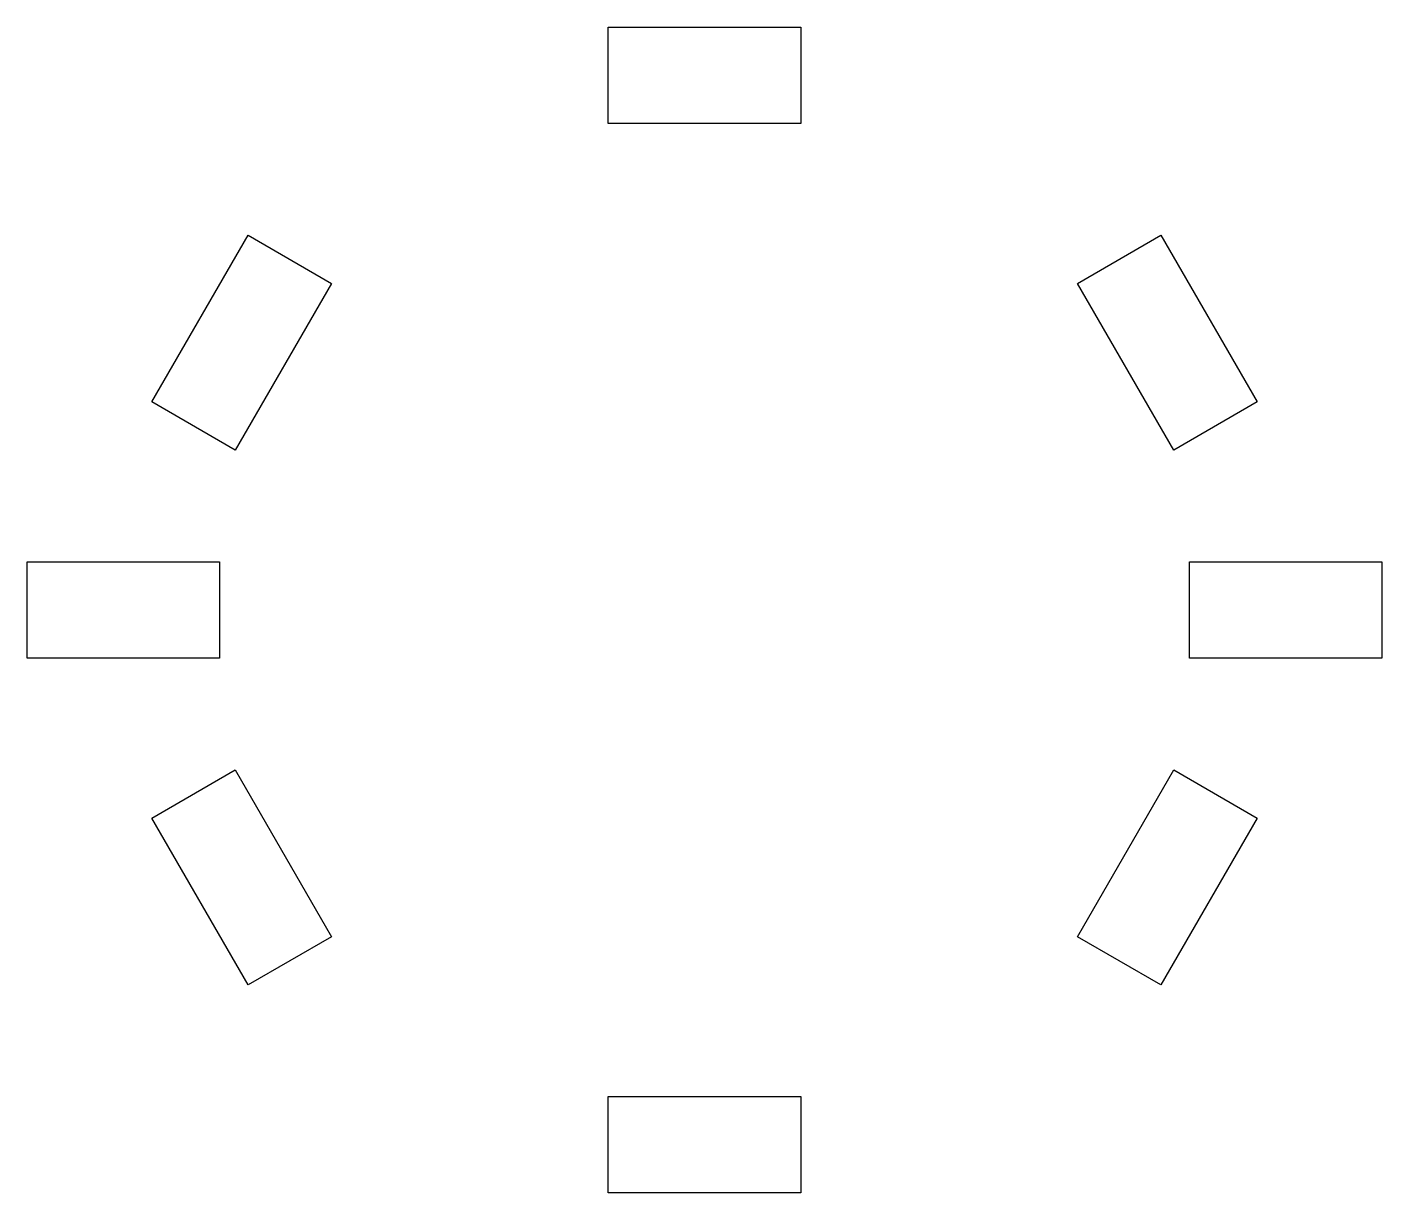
# Model space of a CAD drawing. Extents: x 1.7 to 22.8, y -20 to -1.8.
import ezdxf

# ---------------------------------------------------------------- set-up
doc = ezdxf.new("R2010")
doc.units = 0
doc.layers.add('LAYER_1', color=7, linetype='CONTINUOUS')

# ---------------------------------------------------------------- blocks, each defined once
blk = doc.blocks.new('BLOCK_2')
at = {"layer": 'LAYER_1', "color": 1}
for points in [[(13.739, -3.3), (10.739, -3.3), (10.739, -1.8), (13.739, -1.8), (13.739, -3.3)], [(6.423, -5.792), (4.923, -8.39), (3.624, -7.64), (5.124, -5.042), (6.423, -5.792)], [(19.554, -8.39), (18.054, -5.792), (19.353, -5.042), (20.853, -7.64), (19.554, -8.39)], [(4.68, -11.631), (1.68, -11.631), (1.68, -10.131), (4.68, -10.131), (4.68, -11.631)], [(19.797, -10.131), (22.797, -10.131), (22.797, -11.631), (19.797, -11.631), (19.797, -10.131)], [(4.923, -13.373), (6.423, -15.971), (5.124, -16.721), (3.624, -14.123), (4.923, -13.373)], [(18.054, -15.971), (19.554, -13.373), (20.853, -14.123), (19.353, -16.721), (18.054, -15.971)], [(10.739, -18.462), (13.739, -18.462), (13.739, -19.962), (10.739, -19.962), (10.739, -18.462)]]:
    blk.add_lwpolyline(points, dxfattribs=at)

msp = doc.modelspace()

# ---------------------------------------------------------------- block references
at = {"layer": 'LAYER_1'}
msp.add_blockref('BLOCK_2', (0, 0), dxfattribs=at)

doc.saveas('drawing.dxf')
